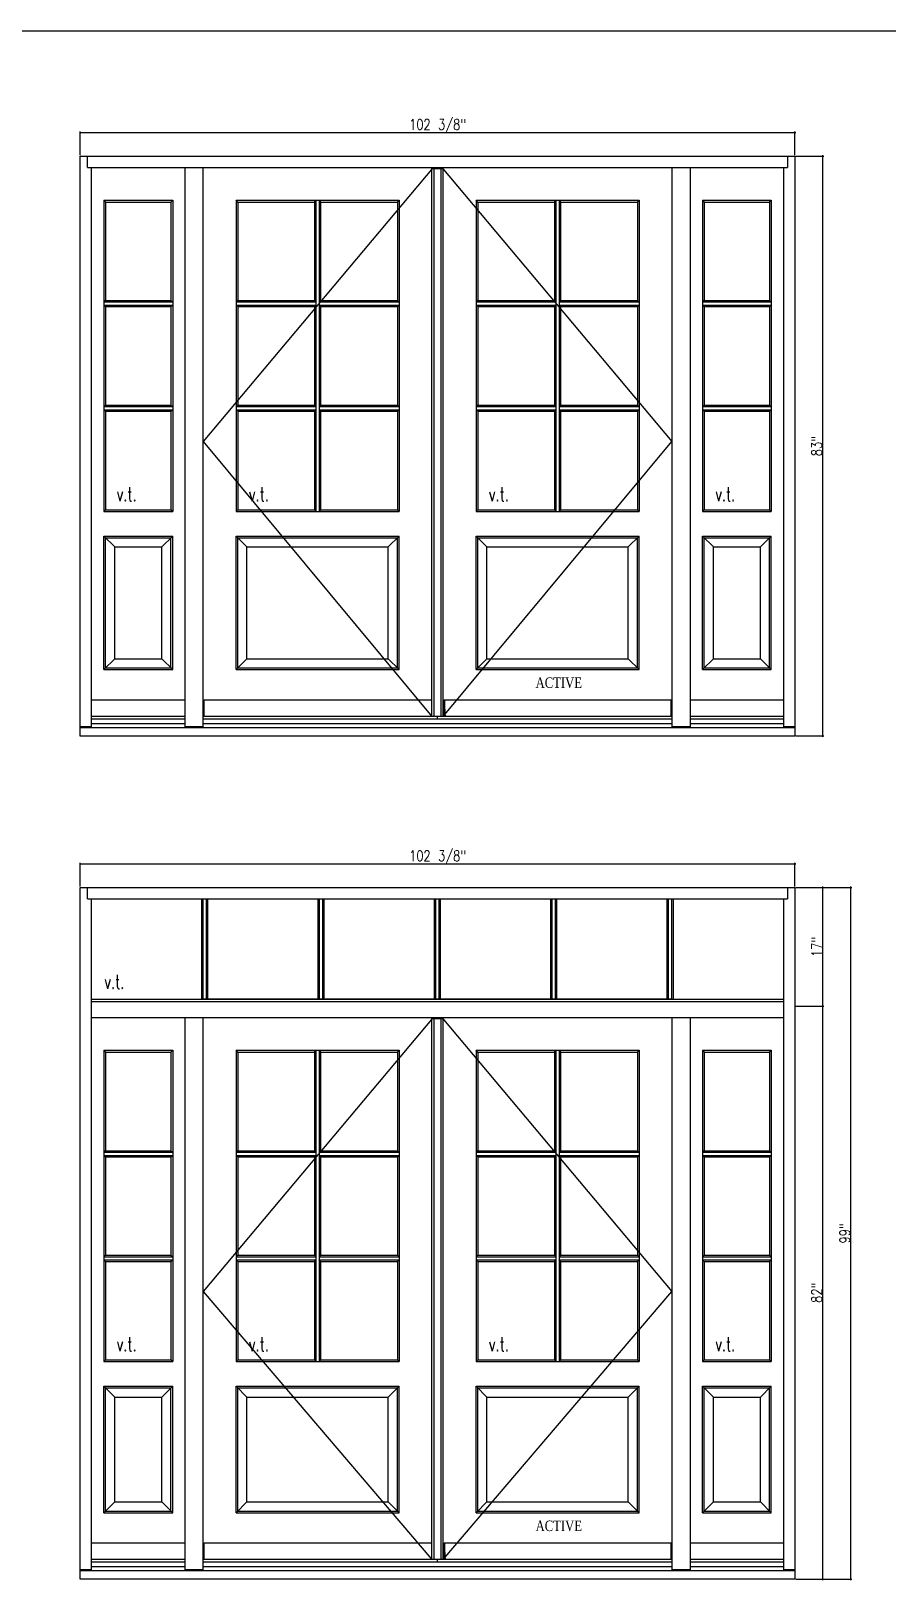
# Model space of a CAD drawing. Header units: inches. Extents: x 1985 to 11287, y 379 to 4336.
# Drawn here: x 8794.3 to 8916.9, y 3542.8 to 3764.6 of the extents above; entities that cross this region are included whole.
import ezdxf

# ---------------------------------------------------------------- set-up
doc = ezdxf.new("R2010")
doc.units = ezdxf.units.IN
doc.header["$MEASUREMENT"] = 0
doc.layers.get('0').update_dxf_attribs({"linetype": 'CONTINUOUS'})
doc.layers.get('Defpoints').update_dxf_attribs({"linetype": 'CONTINUOUS'})
for name, color, linetype in [('COTE1-1 99', 7, 'CONTINUOUS'), ('elevation 99', 7, 'CONTINUOUS'), ('opening side 99', 1, 'CONTINUOUS'), ('separation 99', 3, 'CONTINUOUS')]:
    doc.layers.add(name, color=color, linetype=linetype)
doc.styles.get("Standard").update_dxf_attribs({"font": 'txt.shx', "width": 0.8})
doc.styles.add('Times', font='times.ttf', dxfattribs={"width": 0.8})
doc.dimstyles.new('Elevation', dxfattribs={"dimscale": 2, "dimtxt": 0.75, "dimasz": 0.0625, "dimexe": 0.0625, "dimexo": 0.0625, "dimgap": 0.0625, "dimtad": 1, "dimdec": 5, "dimzin": 0, "dimdsep": 46, "dimlunit": 5, "dimtxsty": 'Standard', "dimblk1": 'OBLIQUE', "dimblk2": 'OBLIQUE', "dimsah": 1, "dimcen": 2, "dimdle": 0.0625, "dimclrd": 1, "dimclre": 1, "dimadec": 1, "dimazin": 0, "dimtfac": 0.375, "dimtdec": 5, "dimtmove": 0, "dimatfit": 3, "dimldrblk": 'OBLIQUE', "dimfxl": 1, "dimfrac": 2, "dimtolj": 1, "dimtzin": 0, "dimarcsym": 0})

# ---------------------------------------------------------------- blocks, each defined once
blk = doc.blocks.new('_OBLIQUE')
at = {"color": 0, "linetype": 'ByBlock'}
blk.add_line((-0.5, -0.5), (0.5, 0.5), dxfattribs=at)
blk = doc.blocks.new('*D31')
at = {"layer": 'COTE1-1 99', "color": 1, "lineweight": -2, "transparency": 16777216}
for p, q in [((8801.2, 3750.06), (8903.82, 3750.06)), ((8801.32, 3746.78), (8801.32, 3750.19)), ((8903.7, 3746.78), (8903.7, 3750.19))]:
    blk.add_line(p, q, dxfattribs=at)
at = {"layer": 'Defpoints', "color": 0, "transparency": 16777216}
for p in [(8903.7, 3750.06), (8801.32, 3746.66), (8903.7, 3746.66)]:
    blk.add_point(p, dxfattribs=at)
at = {"layer": 'COTE1-1 99', "color": 1, "lineweight": -2, "transparency": 16777216, "xscale": 0.125, "yscale": 0.125, "zscale": 0.125, "rotation": 180}
blk.add_blockref('_OBLIQUE', (8801.32, 3750.06), dxfattribs=at)
at = {"layer": 'COTE1-1 99', "color": 1, "lineweight": -2, "transparency": 16777216, "xscale": 0.125, "yscale": 0.125, "zscale": 0.125}
blk.add_blockref('_OBLIQUE', (8903.7, 3750.06), dxfattribs=at)
at = {"layer": 'COTE1-1 99', "color": 0, "transparency": 16777216, "insert": (8852.51, 3750.94), "char_height": 1.5, "attachment_point": 5}
blk.add_mtext('\\A1;102 3/8"', dxfattribs=at)
blk = doc.blocks.new('*D32')
at = {"layer": 'COTE1-1 99', "color": 1, "lineweight": -2, "transparency": 16777216}
for p, q in [((8903.82, 3746.66), (8907.82, 3746.66)), ((8907.7, 3663.53), (8907.7, 3746.78)), ((8903.82, 3663.66), (8907.82, 3663.66))]:
    blk.add_line(p, q, dxfattribs=at)
at = {"layer": 'Defpoints', "color": 0, "transparency": 16777216}
for p in [(8903.7, 3746.66), (8907.7, 3746.66), (8903.7, 3663.66)]:
    blk.add_point(p, dxfattribs=at)
at = {"layer": 'COTE1-1 99', "color": 1, "lineweight": -2, "transparency": 16777216, "xscale": 0.125, "yscale": 0.125, "zscale": 0.125}
for p, rotation in [((8907.7, 3746.66), 90), ((8907.7, 3663.66), 270)]:
    blk.add_blockref('_OBLIQUE', p, dxfattribs=dict(at, rotation=rotation))
at = {"layer": 'COTE1-1 99', "color": 0, "transparency": 16777216, "insert": (8906.82, 3705.16), "char_height": 1.5, "attachment_point": 5, "rotation": 90}
blk.add_mtext('\\A1;83"', dxfattribs=at)
blk = doc.blocks.new('*D92')
at = {"layer": 'COTE1-1 99', "color": 1, "lineweight": -2, "transparency": 16777216}
for p, q in [((8801.2, 3645.37), (8903.82, 3645.37)), ((8801.32, 3642.09), (8801.32, 3645.5)), ((8903.7, 3642.09), (8903.7, 3645.5))]:
    blk.add_line(p, q, dxfattribs=at)
at = {"layer": 'Defpoints', "color": 0, "transparency": 16777216}
for p in [(8903.7, 3645.37), (8801.32, 3641.96), (8903.7, 3641.96)]:
    blk.add_point(p, dxfattribs=at)
at = {"layer": 'COTE1-1 99', "color": 1, "lineweight": -2, "transparency": 16777216, "xscale": 0.125, "yscale": 0.125, "zscale": 0.125, "rotation": 180}
blk.add_blockref('_OBLIQUE', (8801.32, 3645.37), dxfattribs=at)
at = {"layer": 'COTE1-1 99', "color": 1, "lineweight": -2, "transparency": 16777216, "xscale": 0.125, "yscale": 0.125, "zscale": 0.125}
blk.add_blockref('_OBLIQUE', (8903.7, 3645.37), dxfattribs=at)
at = {"layer": 'COTE1-1 99', "color": 0, "transparency": 16777216, "insert": (8852.51, 3646.25), "char_height": 1.5, "attachment_point": 5}
blk.add_mtext('\\A1;102 3/8"', dxfattribs=at)
blk = doc.blocks.new('*D93')
at = {"layer": 'COTE1-1 99', "color": 1, "lineweight": -2, "transparency": 16777216}
for p, q in [((8903.82, 3641.96), (8907.82, 3641.96)), ((8907.7, 3624.84), (8907.7, 3642.09)), ((8903.82, 3624.96), (8907.82, 3624.96))]:
    blk.add_line(p, q, dxfattribs=at)
at = {"layer": 'Defpoints', "color": 0, "transparency": 16777216}
for p in [(8903.7, 3641.96), (8907.7, 3641.96), (8903.7, 3624.96)]:
    blk.add_point(p, dxfattribs=at)
at = {"layer": 'COTE1-1 99', "color": 1, "lineweight": -2, "transparency": 16777216, "xscale": 0.125, "yscale": 0.125, "zscale": 0.125}
for p, rotation in [((8907.7, 3641.96), 90), ((8907.7, 3624.96), 270)]:
    blk.add_blockref('_OBLIQUE', p, dxfattribs=dict(at, rotation=rotation))
at = {"layer": 'COTE1-1 99', "color": 0, "transparency": 16777216, "insert": (8906.82, 3633.46), "char_height": 1.5, "attachment_point": 5, "rotation": 90}
blk.add_mtext('\\A1;17"', dxfattribs=at)
blk = doc.blocks.new('*D94')
at = {"layer": 'COTE1-1 99', "color": 1, "lineweight": -2, "transparency": 16777216}
for p, q in [((8903.82, 3624.96), (8907.82, 3624.96)), ((8907.7, 3542.84), (8907.7, 3625.09)), ((8903.82, 3542.96), (8907.82, 3542.96))]:
    blk.add_line(p, q, dxfattribs=at)
at = {"layer": 'Defpoints', "color": 0, "transparency": 16777216}
for p in [(8903.7, 3624.96), (8907.7, 3624.96), (8903.7, 3542.96)]:
    blk.add_point(p, dxfattribs=at)
at = {"layer": 'COTE1-1 99', "color": 1, "lineweight": -2, "transparency": 16777216, "xscale": 0.125, "yscale": 0.125, "zscale": 0.125}
for p, rotation in [((8907.7, 3624.96), 90), ((8907.7, 3542.96), 270)]:
    blk.add_blockref('_OBLIQUE', p, dxfattribs=dict(at, rotation=rotation))
at = {"layer": 'COTE1-1 99', "color": 0, "transparency": 16777216, "insert": (8906.82, 3583.96), "char_height": 1.5, "attachment_point": 5, "rotation": 90}
blk.add_mtext('\\A1;82"', dxfattribs=at)
blk = doc.blocks.new('*D91')
at = {"layer": 'COTE1-1 99', "color": 1, "lineweight": -2, "transparency": 16777216}
for p, q in [((8903.82, 3641.96), (8911.85, 3641.96)), ((8911.72, 3542.84), (8911.72, 3642.09)), ((8903.82, 3542.96), (8911.85, 3542.96))]:
    blk.add_line(p, q, dxfattribs=at)
at = {"layer": 'Defpoints', "color": 0, "transparency": 16777216}
for p in [(8903.7, 3641.96), (8911.72, 3641.96), (8903.7, 3542.96)]:
    blk.add_point(p, dxfattribs=at)
at = {"layer": 'COTE1-1 99', "color": 1, "lineweight": -2, "transparency": 16777216, "xscale": 0.125, "yscale": 0.125, "zscale": 0.125}
for p, rotation in [((8911.72, 3641.96), 90), ((8911.72, 3542.96), 270)]:
    blk.add_blockref('_OBLIQUE', p, dxfattribs=dict(at, rotation=rotation))
at = {"layer": 'COTE1-1 99', "color": 0, "transparency": 16777216, "insert": (8910.85, 3592.46), "char_height": 1.5, "attachment_point": 5, "rotation": 90}
blk.add_mtext('\\A1;99"', dxfattribs=at)

msp = doc.modelspace()

# ---------------------------------------------------------------- linework, layer by layer
at = {"layer": 'elevation 99'}
for p, q in [((8801.320907, 3663.65541), (8801.320907, 3746.65541)), ((8801.320907, 3746.65541), (8903.695907, 3746.65541)), ((8802.383407, 3745.03041), (8802.383407, 3746.65541)), ((8902.633407, 3746.65541), (8902.633407, 3745.03041)), ((8903.695907, 3746.65541), (8903.695907, 3663.65541)), ((8802.383407, 3745.03041), (8816.320907, 3745.03041)), ((8802.945907, 3664.983536), (8802.945907, 3745.03041)), ((8816.320907, 3745.03041), (8816.320907, 3664.983536)), ((8816.320907, 3745.03041), (8818.945907, 3745.03041)), ((8818.945907, 3664.983536), (8818.945907, 3745.03041)), ((8818.945907, 3745.03041), (8854.008407, 3745.03041)), ((8851.008407, 3745.03041), (8886.070907, 3745.03041)), ((8851.695908, 3666.467905), (8851.695908, 3744.90541)), ((8851.695908, 3744.90541), (8853.320907, 3744.90541)), ((8852.008408, 3666.467905), (8852.008408, 3744.90541)), ((8852.258407, 3744.90541), (8852.258407, 3745.03041)), ((8852.758407, 3744.90541), (8852.758407, 3745.03041)), ((8852.852107, 3744.90541), (8852.852107, 3745.03041)), ((8852.968268, 3744.90541), (8852.968268, 3745.03041)), ((8853.008407, 3666.467905), (8853.008407, 3744.90541)), ((8853.320907, 3666.467905), (8853.320907, 3744.90541)), ((8886.070907, 3745.03041), (8886.070907, 3664.983536)), ((8886.070907, 3745.03041), (8888.695907, 3745.03041)), ((8888.695907, 3745.03041), (8888.695907, 3664.983536)), ((8888.695907, 3745.03041), (8902.633407, 3745.03041)), ((8902.070907, 3745.03041), (8902.070907, 3664.983536)), ((8804.704794, 3740.360733), (8804.704794, 3695.793739)), ((8804.704794, 3740.360733), (8814.56202, 3740.360733)), ((8804.704794, 3740.360733), (8804.945866, 3740.092862)), ((8804.945866, 3740.092862), (8804.945866, 3725.989362)), ((8804.945866, 3740.092862), (8814.320949, 3740.092862)), ((8814.320949, 3740.092862), (8814.56202, 3740.360733)), ((8814.320949, 3740.092862), (8814.320949, 3725.989362)), ((8814.56202, 3740.360733), (8814.56202, 3695.793739)), ((8823.883392, 3740.092862), (8823.642321, 3740.360733)), ((8823.642321, 3740.360733), (8846.999494, 3740.360733)), ((8823.642321, 3740.360733), (8823.642321, 3695.793739)), ((8823.883392, 3740.092862), (8834.883407, 3740.092862)), ((8823.883392, 3740.092862), (8823.883392, 3725.989362)), ((8834.883407, 3740.092862), (8835.087607, 3740.360733)), ((8834.883407, 3740.092862), (8834.883407, 3725.989362)), ((8835.087607, 3740.360733), (8835.087607, 3695.793739)), ((8835.554207, 3740.360733), (8835.758407, 3740.092862)), ((8835.554207, 3740.360733), (8835.554207, 3695.793739)), ((8835.758407, 3740.092862), (8846.758422, 3740.092862)), ((8835.758407, 3740.092862), (8835.758407, 3725.989362)), ((8846.758422, 3740.092862), (8846.999494, 3740.360733)), ((8846.758422, 3740.092862), (8846.758422, 3725.989362)), ((8846.999494, 3740.360733), (8846.999494, 3695.793739)), ((8858.017321, 3740.360733), (8858.017321, 3695.793739)), ((8858.017321, 3740.360733), (8881.374494, 3740.360733)), ((8858.258392, 3740.092862), (8858.017321, 3740.360733)), ((8858.258392, 3740.092862), (8858.258392, 3725.989362)), ((8858.258392, 3740.092862), (8869.258407, 3740.092862)), ((8869.258407, 3740.092862), (8869.462607, 3740.360733)), ((8869.258407, 3740.092862), (8869.258407, 3725.989362)), ((8869.462607, 3740.360733), (8869.462607, 3695.793739)), ((8869.929207, 3740.360733), (8869.929207, 3695.793739)), ((8869.929207, 3740.360733), (8870.133407, 3740.092862)), ((8870.133407, 3740.092862), (8870.133407, 3725.989362)), ((8870.133407, 3740.092862), (8881.133422, 3740.092862)), ((8881.133422, 3740.092862), (8881.374494, 3740.360733)), ((8881.133422, 3740.092862), (8881.133422, 3725.989362)), ((8881.374494, 3740.360733), (8881.374494, 3695.793739)), ((8890.454794, 3740.360733), (8890.454794, 3695.793739)), ((8890.454794, 3740.360733), (8900.31202, 3740.360733)), ((8890.454794, 3740.360733), (8890.695866, 3740.092862)), ((8890.695866, 3740.092862), (8890.695866, 3725.989362)), ((8890.695866, 3740.092862), (8900.070949, 3740.092862)), ((8900.070949, 3740.092862), (8900.31202, 3740.360733)), ((8900.070949, 3740.092862), (8900.070949, 3725.989362)), ((8900.31202, 3740.360733), (8900.31202, 3695.793739)), ((8804.945866, 3725.989362), (8804.704794, 3725.785162)), ((8804.704794, 3725.785162), (8814.56202, 3725.785162)), ((8804.704794, 3725.318562), (8814.56202, 3725.318562)), ((8804.704794, 3725.318562), (8804.945866, 3725.114362)), ((8804.945866, 3725.989362), (8814.320949, 3725.989362)), ((8814.320949, 3725.989362), (8814.56202, 3725.785162)), ((8814.320949, 3725.114362), (8814.56202, 3725.318562)), ((8823.883392, 3725.989362), (8823.642321, 3725.785162)), ((8823.642321, 3725.785162), (8835.087607, 3725.785162)), ((8823.883392, 3725.114362), (8823.642321, 3725.318562)), ((8823.642321, 3725.318562), (8835.087607, 3725.318562)), ((8823.883392, 3725.989362), (8834.883407, 3725.989362)), ((8834.883407, 3725.989362), (8835.087607, 3725.785162)), ((8834.883407, 3725.114362), (8835.087607, 3725.318562)), ((8835.758407, 3725.989362), (8835.554207, 3725.785162)), ((8835.554207, 3725.785162), (8846.999494, 3725.785162)), ((8835.554207, 3725.318562), (8846.999494, 3725.318562)), ((8835.758407, 3725.114362), (8835.554207, 3725.318562)), ((8835.758407, 3725.989362), (8846.758422, 3725.989362)), ((8846.758422, 3725.989362), (8846.999494, 3725.785162)), ((8846.758422, 3725.114362), (8846.999494, 3725.318562)), ((8858.258392, 3725.989362), (8858.017321, 3725.785162)), ((8858.017321, 3725.785162), (8869.462607, 3725.785162)), ((8858.017321, 3725.318562), (8869.462607, 3725.318562)), ((8858.258392, 3725.114362), (8858.017321, 3725.318562)), ((8858.258392, 3725.989362), (8869.258407, 3725.989362)), ((8869.258407, 3725.989362), (8869.462607, 3725.785162)), ((8869.258407, 3725.114362), (8869.462607, 3725.318562)), ((8870.133407, 3725.989362), (8869.929207, 3725.785162)), ((8869.929207, 3725.785162), (8881.374494, 3725.785162)), ((8870.133407, 3725.114362), (8869.929207, 3725.318562)), ((8869.929207, 3725.318562), (8881.374494, 3725.318562)), ((8870.133407, 3725.989362), (8881.133422, 3725.989362)), ((8881.133422, 3725.989362), (8881.374494, 3725.785162)), ((8881.133422, 3725.114362), (8881.374494, 3725.318562)), ((8890.695866, 3725.989362), (8890.454794, 3725.785162)), ((8890.454794, 3725.785162), (8900.31202, 3725.785162)), ((8890.454794, 3725.318562), (8900.31202, 3725.318562)), ((8890.454794, 3725.318562), (8890.695866, 3725.114362)), ((8890.695866, 3725.989362), (8900.070949, 3725.989362)), ((8900.070949, 3725.989362), (8900.31202, 3725.785162)), ((8900.070949, 3725.114362), (8900.31202, 3725.318562)), ((8804.945866, 3725.114362), (8814.320949, 3725.114362)), ((8804.945866, 3725.114362), (8804.945866, 3711.010862)), ((8814.320949, 3725.114362), (8814.320949, 3711.010862)), ((8823.883392, 3725.114362), (8823.883392, 3711.010862)), ((8823.883392, 3725.114362), (8834.883407, 3725.114362)), ((8834.883407, 3725.114362), (8834.883407, 3711.010862)), ((8835.758407, 3725.114362), (8835.758407, 3711.010862)), ((8835.758407, 3725.114362), (8846.758422, 3725.114362)), ((8846.758422, 3725.114362), (8846.758422, 3711.010862)), ((8858.258392, 3725.114362), (8869.258407, 3725.114362)), ((8858.258392, 3725.114362), (8858.258392, 3711.010862)), ((8869.258407, 3725.114362), (8869.258407, 3711.010862)), ((8870.133407, 3725.114362), (8881.133422, 3725.114362)), ((8870.133407, 3725.114362), (8870.133407, 3711.010862)), ((8881.133422, 3725.114362), (8881.133422, 3711.010862)), ((8890.695866, 3725.114362), (8900.070949, 3725.114362)), ((8890.695866, 3725.114362), (8890.695866, 3711.010862)), ((8900.070949, 3725.114362), (8900.070949, 3711.010862)), ((8804.704794, 3710.806662), (8804.945866, 3711.010862)), ((8804.704794, 3710.806662), (8814.56202, 3710.806662)), ((8804.704794, 3710.34451), (8814.56202, 3710.34451)), ((8804.945866, 3710.14031), (8804.704794, 3710.34451)), ((8804.945866, 3711.010862), (8814.320949, 3711.010862)), ((8804.945866, 3710.14031), (8814.320949, 3710.14031)), ((8804.945866, 3710.14031), (8804.945866, 3696.03481)), ((8814.320949, 3711.010862), (8814.56202, 3710.806662)), ((8814.320949, 3710.14031), (8814.56202, 3710.34451)), ((8814.320949, 3710.14031), (8814.320949, 3696.03481)), ((8823.883392, 3711.010862), (8823.642321, 3710.806662)), ((8823.642321, 3710.806662), (8835.087607, 3710.806662)), ((8823.642321, 3710.34451), (8835.087607, 3710.34451)), ((8823.883392, 3711.010862), (8834.883407, 3711.010862)), ((8823.883392, 3710.14031), (8823.883392, 3696.03481)), ((8823.883392, 3710.14031), (8834.883407, 3710.14031)), ((8834.883407, 3710.14031), (8834.883407, 3696.03481)), ((8835.554207, 3710.806662), (8846.999494, 3710.806662)), ((8835.554207, 3710.34451), (8846.999494, 3710.34451)), ((8835.758407, 3711.010862), (8846.758422, 3711.010862)), ((8835.758407, 3710.14031), (8846.758422, 3710.14031)), ((8835.758407, 3710.14031), (8835.758407, 3696.03481)), ((8846.758422, 3711.010862), (8846.999494, 3710.806662)), ((8846.758422, 3710.14031), (8846.999494, 3710.34451)), ((8846.758422, 3710.14031), (8846.758422, 3696.03481)), ((8858.258392, 3711.010862), (8858.017321, 3710.806662)), ((8858.017321, 3710.806662), (8869.462607, 3710.806662)), ((8858.017321, 3710.34451), (8869.462607, 3710.34451)), ((8858.258392, 3711.010862), (8869.258407, 3711.010862)), ((8858.258392, 3710.14031), (8869.258407, 3710.14031)), ((8858.258392, 3710.14031), (8858.258392, 3696.03481)), ((8869.258407, 3710.14031), (8869.258407, 3696.03481)), ((8869.929207, 3710.806662), (8881.374494, 3710.806662)), ((8869.929207, 3710.34451), (8881.374494, 3710.34451)), ((8870.133407, 3711.010862), (8881.133422, 3711.010862)), ((8870.133407, 3710.14031), (8870.133407, 3696.03481)), ((8870.133407, 3710.14031), (8881.133422, 3710.14031)), ((8881.133422, 3711.010862), (8881.374494, 3710.806662)), ((8881.133422, 3710.14031), (8881.374494, 3710.34451)), ((8881.133422, 3710.14031), (8881.133422, 3696.03481)), ((8890.454794, 3710.806662), (8890.695866, 3711.010862)), ((8890.454794, 3710.806662), (8900.31202, 3710.806662)), ((8890.454794, 3710.34451), (8900.31202, 3710.34451)), ((8890.695866, 3710.14031), (8890.454794, 3710.34451)), ((8890.695866, 3711.010862), (8900.070949, 3711.010862)), ((8890.695866, 3710.14031), (8900.070949, 3710.14031)), ((8890.695866, 3710.14031), (8890.695866, 3696.03481)), ((8900.070949, 3711.010862), (8900.31202, 3710.806662)), ((8900.070949, 3710.14031), (8900.31202, 3710.34451)), ((8900.070949, 3710.14031), (8900.070949, 3696.03481)), ((8804.704794, 3695.793739), (8804.945866, 3696.03481)), ((8804.704794, 3695.793739), (8814.56202, 3695.793739)), ((8804.945866, 3696.03481), (8814.320949, 3696.03481)), ((8814.56202, 3695.793739), (8814.320949, 3696.03481)), ((8823.642321, 3695.793739), (8823.883392, 3696.03481)), ((8823.642321, 3695.793739), (8846.999494, 3695.793739)), ((8823.883392, 3696.03481), (8834.883407, 3696.03481)), ((8834.883407, 3696.03481), (8835.087607, 3695.793739)), ((8835.758407, 3696.03481), (8835.554207, 3695.793739)), ((8835.758407, 3696.03481), (8846.758422, 3696.03481)), ((8846.999494, 3695.793739), (8846.758422, 3696.03481)), ((8858.017321, 3695.793739), (8858.258392, 3696.03481)), ((8858.017321, 3695.793739), (8881.374494, 3695.793739)), ((8858.258392, 3696.03481), (8869.258407, 3696.03481)), ((8869.258407, 3696.03481), (8869.462607, 3695.793739)), ((8870.133407, 3696.03481), (8869.929207, 3695.793739)), ((8870.133407, 3696.03481), (8881.133422, 3696.03481)), ((8881.374494, 3695.793739), (8881.133422, 3696.03481)), ((8890.454794, 3695.793739), (8890.695866, 3696.03481)), ((8890.454794, 3695.793739), (8900.31202, 3695.793739)), ((8890.695866, 3696.03481), (8900.070949, 3696.03481)), ((8900.31202, 3695.793739), (8900.070949, 3696.03481)), ((8804.704794, 3673.1643), (8804.704794, 3692.275882)), ((8806.258366, 3690.72226), (8804.704794, 3692.275882)), ((8804.704794, 3692.275882), (8814.56202, 3692.275882)), ((8804.945866, 3673.405371), (8804.945866, 3692.03476)), ((8804.945866, 3692.03476), (8814.320949, 3692.03476)), ((8813.008449, 3690.72226), (8814.56202, 3692.275882)), ((8814.320949, 3673.405371), (8814.320949, 3692.03476)), ((8814.56202, 3673.1643), (8814.56202, 3692.275882)), ((8825.195833, 3690.72226), (8823.642262, 3692.275882)), ((8823.642262, 3673.1643), (8823.642262, 3692.275882)), ((8823.642262, 3692.275882), (8846.999538, 3692.275882)), ((8823.883333, 3673.405371), (8823.883333, 3692.03476)), ((8823.883333, 3692.03476), (8846.758466, 3692.03476)), ((8846.999538, 3692.275882), (8845.445966, 3690.72226)), ((8846.758466, 3673.405371), (8846.758466, 3692.03476)), ((8846.999538, 3673.1643), (8846.999538, 3692.275882)), ((8858.017262, 3692.275882), (8881.374538, 3692.275882)), ((8858.017262, 3673.1643), (8858.017262, 3692.275882)), ((8859.570833, 3690.72226), (8858.017262, 3692.275882)), ((8858.258333, 3692.03476), (8881.133466, 3692.03476)), ((8858.258333, 3673.405371), (8858.258333, 3692.03476)), ((8881.374538, 3692.275882), (8879.820966, 3690.72226)), ((8881.133466, 3673.405371), (8881.133466, 3692.03476)), ((8881.374538, 3673.1643), (8881.374538, 3692.275882)), ((8890.454794, 3673.1643), (8890.454794, 3692.275882)), ((8892.008366, 3690.72226), (8890.454794, 3692.275882)), ((8890.454794, 3692.275882), (8900.31202, 3692.275882)), ((8890.695866, 3673.405371), (8890.695866, 3692.03476)), ((8890.695866, 3692.03476), (8900.070949, 3692.03476)), ((8898.758449, 3690.72226), (8900.31202, 3692.275882)), ((8900.070949, 3673.405371), (8900.070949, 3692.03476)), ((8900.31202, 3673.1643), (8900.31202, 3692.275882)), ((8806.258366, 3674.717871), (8806.258366, 3690.72226)), ((8806.258366, 3690.72226), (8813.008449, 3690.72226)), ((8813.008449, 3674.717871), (8813.008449, 3690.72226)), ((8825.195833, 3674.717871), (8825.195833, 3690.72226)), ((8825.195833, 3690.72226), (8845.445966, 3690.72226)), ((8845.445966, 3674.717871), (8845.445966, 3690.72226)), ((8859.570833, 3690.72226), (8879.820966, 3690.72226)), ((8859.570833, 3674.717871), (8859.570833, 3690.72226)), ((8879.820966, 3674.717871), (8879.820966, 3690.72226)), ((8892.008366, 3674.717871), (8892.008366, 3690.72226)), ((8892.008366, 3690.72226), (8898.758449, 3690.72226)), ((8898.758449, 3674.717871), (8898.758449, 3690.72226)), ((8804.704794, 3673.1643), (8806.258366, 3674.717871)), ((8806.258366, 3674.717871), (8813.008449, 3674.717871)), ((8813.008449, 3674.717871), (8814.56202, 3673.1643)), ((8823.642262, 3673.1643), (8825.195833, 3674.717871)), ((8825.195833, 3674.717871), (8845.445966, 3674.717871)), ((8846.999538, 3673.1643), (8845.445966, 3674.717871)), ((8858.017262, 3673.1643), (8859.570833, 3674.717871)), ((8859.570833, 3674.717871), (8879.820966, 3674.717871)), ((8881.374538, 3673.1643), (8879.820966, 3674.717871)), ((8890.454794, 3673.1643), (8892.008366, 3674.717871)), ((8892.008366, 3674.717871), (8898.758449, 3674.717871)), ((8898.758449, 3674.717871), (8900.31202, 3673.1643)), ((8804.704794, 3673.1643), (8814.56202, 3673.1643)), ((8804.945866, 3673.405371), (8814.320949, 3673.405371)), ((8823.642262, 3673.1643), (8846.999538, 3673.1643)), ((8823.883333, 3673.405371), (8846.758466, 3673.405371)), ((8858.017262, 3673.1643), (8881.374538, 3673.1643)), ((8858.258333, 3673.405371), (8881.133466, 3673.405371)), ((8890.454794, 3673.1643), (8900.31202, 3673.1643)), ((8890.695866, 3673.405371), (8900.070949, 3673.405371)), ((8802.945907, 3668.842905), (8816.320907, 3668.842905)), ((8802.945907, 3668.842905), (8816.320907, 3668.842905)), ((8819.070907, 3668.842905), (8851.695908, 3668.842905)), ((8819.070907, 3666.467905), (8819.070907, 3668.842905)), ((8819.070907, 3668.842905), (8851.695908, 3668.842905)), ((8819.070907, 3666.467905), (8819.070907, 3668.842905)), ((8853.468268, 3666.467905), (8853.468268, 3668.842905)), ((8853.468268, 3668.842905), (8885.945907, 3668.842905)), ((8853.468268, 3666.467905), (8853.468268, 3668.842905)), ((8853.468268, 3668.842905), (8885.945907, 3668.842905)), ((8885.945907, 3666.467905), (8885.945907, 3668.842905)), ((8885.945907, 3666.467905), (8885.945907, 3668.842905)), ((8888.695907, 3668.842905), (8902.070907, 3668.842905)), ((8888.695907, 3668.842905), (8902.070907, 3668.842905)), ((8816.320907, 3666.467905), (8802.945907, 3666.467905)), ((8816.320907, 3666.467905), (8802.945907, 3666.467905)), ((8816.320907, 3666.076286), (8802.945907, 3666.076286)), ((8816.320907, 3666.076286), (8802.945907, 3666.076286)), ((8816.320907, 3665.405405), (8802.945907, 3665.405405)), ((8886.070907, 3666.467905), (8818.945907, 3666.467905)), ((8886.070907, 3666.467905), (8818.945907, 3666.467905)), ((8886.070907, 3666.076286), (8818.945907, 3666.076286)), ((8886.070907, 3666.076286), (8818.945907, 3666.076286)), ((8886.070907, 3665.405405), (8818.945907, 3665.405405)), ((8852.508407, 3666.076286), (8852.508407, 3666.467905)), ((8852.508407, 3666.076286), (8852.508407, 3666.467905)), ((8853.5456, 3666.592905), (8853.534972, 3666.467905)), ((8853.5456, 3666.592905), (8853.534972, 3666.467905)), ((8853.555025, 3666.467905), (8853.5456, 3666.592905)), ((8853.555025, 3666.467905), (8853.5456, 3666.592905)), ((8853.593268, 3666.655405), (8853.593268, 3666.467905)), ((8853.593268, 3666.655405), (8853.593268, 3666.467905)), ((8902.070907, 3666.467905), (8888.695907, 3666.467905)), ((8902.070907, 3666.467905), (8888.695907, 3666.467905)), ((8902.070907, 3666.076286), (8888.695907, 3666.076286)), ((8902.070907, 3666.076286), (8888.695907, 3666.076286)), ((8902.070907, 3665.405405), (8888.695907, 3665.405405)), ((8802.945907, 3664.983536), (8801.320907, 3664.983536)), ((8802.945907, 3664.983536), (8801.320907, 3664.983536)), ((8903.695907, 3664.84291), (8801.320907, 3664.84291)), ((8903.695907, 3664.84291), (8801.320907, 3664.84291)), ((8903.695907, 3663.65541), (8801.320907, 3663.65541)), ((8903.695907, 3663.65541), (8801.320907, 3663.65541)), ((8818.945907, 3664.983536), (8816.320907, 3664.983536)), ((8818.945907, 3664.983536), (8816.320907, 3664.983536)), ((8888.695907, 3664.983536), (8886.070907, 3664.983536)), ((8888.695907, 3664.983536), (8886.070907, 3664.983536)), ((8903.695907, 3664.983536), (8902.070907, 3664.983536)), ((8903.695907, 3664.983536), (8902.070907, 3664.983536)), ((8801.320907, 3641.963374), (8903.695907, 3641.963374)), ((8801.320907, 3542.963374), (8801.320907, 3641.963374)), ((8802.383407, 3640.338374), (8802.383407, 3641.963374)), ((8902.633407, 3641.963374), (8902.633407, 3640.338374)), ((8903.695907, 3641.963374), (8903.695907, 3542.963374)), ((8802.383407, 3640.338374), (8902.633407, 3640.338374)), ((8802.945907, 3625.588374), (8802.945907, 3640.338374)), ((8818.737607, 3625.963374), (8818.737607, 3640.338374)), ((8818.737607, 3640.338374), (8819.612607, 3640.338374)), ((8818.941807, 3625.963374), (8818.941807, 3640.338374)), ((8819.408407, 3625.963374), (8819.408407, 3640.338374)), ((8819.612607, 3625.963374), (8819.612607, 3640.338374)), ((8835.404207, 3625.963374), (8835.404207, 3640.338374)), ((8835.404207, 3640.338374), (8836.279207, 3640.338374)), ((8835.608407, 3625.963374), (8835.608407, 3640.338374)), ((8836.075007, 3625.963374), (8836.075007, 3640.338374)), ((8836.279207, 3625.963374), (8836.279207, 3640.338374)), ((8852.070907, 3625.963374), (8852.070907, 3640.338374)), ((8852.070907, 3640.338374), (8852.945907, 3640.338374)), ((8852.275107, 3625.963374), (8852.275107, 3640.338374)), ((8852.741707, 3625.963374), (8852.741707, 3640.338374)), ((8852.945907, 3625.963374), (8852.945907, 3640.338374)), ((8868.737607, 3625.963374), (8868.737607, 3640.338374)), ((8868.737607, 3640.338374), (8869.612607, 3640.338374)), ((8868.941807, 3625.963374), (8868.941807, 3640.338374)), ((8869.408407, 3625.963374), (8869.408407, 3640.338374)), ((8869.612607, 3625.963374), (8869.612607, 3640.338374)), ((8885.404207, 3625.963374), (8885.404207, 3640.338374)), ((8885.404207, 3640.338374), (8886.279207, 3640.338374)), ((8885.608407, 3625.963374), (8885.608407, 3640.338374)), ((8886.075007, 3625.963374), (8886.075007, 3640.338374)), ((8886.279207, 3625.963374), (8886.279207, 3640.338374)), ((8902.070907, 3640.338374), (8902.070907, 3625.588374)), ((8801.320907, 3542.963374), (8801.320907, 3625.963374)), ((8802.945907, 3625.963374), (8902.070907, 3625.963374)), ((8802.945907, 3625.588374), (8802.945907, 3625.963374)), ((8902.070907, 3625.588374), (8802.945907, 3625.588374)), ((8802.945907, 3623.338374), (8802.945907, 3625.588374)), ((8818.945907, 3625.963374), (8886.070907, 3625.963374)), ((8886.070907, 3625.963374), (8818.945907, 3625.963374)), ((8902.070907, 3625.963374), (8902.070907, 3625.588374)), ((8902.070907, 3625.588374), (8902.070907, 3623.338374)), ((8802.945907, 3544.2915), (8802.945907, 3623.338374)), ((8802.945907, 3623.338374), (8816.320907, 3623.338374)), ((8802.945907, 3544.2915), (8802.945907, 3623.338374)), ((8802.945907, 3623.338374), (8816.320907, 3623.338374)), ((8802.945907, 3623.338374), (8816.320907, 3623.338374)), ((8816.320907, 3623.338374), (8816.320907, 3544.2915)), ((8816.320907, 3623.338374), (8818.945907, 3623.338374)), ((8818.945907, 3623.338374), (8854.008407, 3623.338374)), ((8818.945907, 3623.338374), (8854.008407, 3623.338374)), ((8818.945907, 3544.2915), (8818.945907, 3623.338374)), ((8818.945907, 3623.338374), (8854.008407, 3623.338374)), ((8851.008407, 3623.338374), (8886.070907, 3623.338374)), ((8851.008407, 3623.338374), (8886.070907, 3623.338374)), ((8851.008407, 3623.338374), (8886.070907, 3623.338374)), ((8851.695908, 3623.213374), (8853.320907, 3623.213374)), ((8851.695908, 3623.213374), (8853.320907, 3623.213374)), ((8851.695908, 3545.775869), (8851.695908, 3623.213374)), ((8851.695908, 3623.213374), (8853.320907, 3623.213374)), ((8852.008408, 3545.775869), (8852.008408, 3623.213374)), ((8852.258407, 3623.213374), (8852.258407, 3623.338374)), ((8852.258407, 3623.213374), (8852.258407, 3623.338374)), ((8852.258407, 3623.213374), (8852.258407, 3623.338374)), ((8852.758407, 3623.213374), (8852.758407, 3623.338374)), ((8852.758407, 3623.213374), (8852.758407, 3623.338374)), ((8852.758407, 3623.213374), (8852.758407, 3623.338374)), ((8852.852107, 3623.213374), (8852.852107, 3623.338374)), ((8852.852107, 3623.213374), (8852.852107, 3623.338374)), ((8852.852107, 3623.213374), (8852.852107, 3623.338374)), ((8852.968268, 3623.213374), (8852.968268, 3623.338374)), ((8852.968268, 3623.213374), (8852.968268, 3623.338374)), ((8852.968268, 3623.213374), (8852.968268, 3623.338374)), ((8853.008407, 3545.775869), (8853.008407, 3623.213374)), ((8853.320907, 3545.775869), (8853.320907, 3623.213374)), ((8886.070907, 3623.338374), (8886.070907, 3544.2915)), ((8886.070907, 3623.338374), (8888.695907, 3623.338374)), ((8888.695907, 3623.338374), (8902.070907, 3623.338374)), ((8888.695907, 3623.338374), (8902.070907, 3623.338374)), ((8888.695907, 3623.338374), (8888.695907, 3544.2915)), ((8888.695907, 3623.338374), (8902.070907, 3623.338374)), ((8902.070907, 3623.338374), (8902.070907, 3544.2915)), ((8902.070907, 3623.338374), (8902.070907, 3544.2915)), ((8903.695907, 3624.963374), (8903.695907, 3542.963374)), ((8804.704794, 3618.668697), (8804.945866, 3618.400826)), ((8804.704794, 3618.668697), (8814.56202, 3618.668697)), ((8804.704794, 3618.668697), (8804.704794, 3574.101703)), ((8804.945866, 3618.400826), (8814.320949, 3618.400826)), ((8804.945866, 3618.400826), (8804.945866, 3604.297326)), ((8814.320949, 3618.400826), (8814.56202, 3618.668697)), ((8814.320949, 3618.400826), (8814.320949, 3604.297326)), ((8814.56202, 3618.668697), (8814.56202, 3574.101703)), ((8823.642321, 3618.668697), (8823.642321, 3574.101703)), ((8823.642321, 3618.668697), (8846.999494, 3618.668697)), ((8823.883392, 3618.400826), (8823.642321, 3618.668697)), ((8823.883392, 3618.400826), (8823.883392, 3604.297326)), ((8823.883392, 3618.400826), (8834.883407, 3618.400826)), ((8834.883407, 3618.400826), (8835.087607, 3618.668697)), ((8834.883407, 3618.400826), (8834.883407, 3604.297326)), ((8835.087607, 3618.668697), (8835.087607, 3574.101703)), ((8835.554207, 3618.668697), (8835.554207, 3574.101703)), ((8835.554207, 3618.668697), (8835.758407, 3618.400826)), ((8835.758407, 3618.400826), (8835.758407, 3604.297326)), ((8835.758407, 3618.400826), (8846.758422, 3618.400826)), ((8846.758422, 3618.400826), (8846.999494, 3618.668697)), ((8846.758422, 3618.400826), (8846.758422, 3604.297326)), ((8846.999494, 3618.668697), (8846.999494, 3574.101703)), ((8858.258392, 3618.400826), (8858.017321, 3618.668697)), ((8858.017321, 3618.668697), (8881.374494, 3618.668697)), ((8858.017321, 3618.668697), (8858.017321, 3574.101703)), ((8858.258392, 3618.400826), (8869.258407, 3618.400826)), ((8858.258392, 3618.400826), (8858.258392, 3604.297326)), ((8869.258407, 3618.400826), (8869.462607, 3618.668697)), ((8869.258407, 3618.400826), (8869.258407, 3604.297326)), ((8869.462607, 3618.668697), (8869.462607, 3574.101703)), ((8869.929207, 3618.668697), (8870.133407, 3618.400826)), ((8869.929207, 3618.668697), (8869.929207, 3574.101703)), ((8870.133407, 3618.400826), (8881.133422, 3618.400826)), ((8870.133407, 3618.400826), (8870.133407, 3604.297326)), ((8881.133422, 3618.400826), (8881.374494, 3618.668697)), ((8881.133422, 3618.400826), (8881.133422, 3604.297326)), ((8881.374494, 3618.668697), (8881.374494, 3574.101703)), ((8890.454794, 3618.668697), (8890.695866, 3618.400826)), ((8890.454794, 3618.668697), (8900.31202, 3618.668697)), ((8890.454794, 3618.668697), (8890.454794, 3574.101703)), ((8890.695866, 3618.400826), (8900.070949, 3618.400826)), ((8890.695866, 3618.400826), (8890.695866, 3604.297326)), ((8900.070949, 3618.400826), (8900.31202, 3618.668697)), ((8900.070949, 3618.400826), (8900.070949, 3604.297326)), ((8900.31202, 3618.668697), (8900.31202, 3574.101703)), ((8804.945866, 3604.297326), (8804.704794, 3604.093126)), ((8804.704794, 3604.093126), (8814.56202, 3604.093126)), ((8804.704794, 3603.626526), (8804.945866, 3603.422326)), ((8804.704794, 3603.626526), (8814.56202, 3603.626526)), ((8804.945866, 3604.297326), (8814.320949, 3604.297326)), ((8804.945866, 3603.422326), (8804.945866, 3589.318826)), ((8804.945866, 3603.422326), (8814.320949, 3603.422326)), ((8814.320949, 3604.297326), (8814.56202, 3604.093126)), ((8814.320949, 3603.422326), (8814.56202, 3603.626526)), ((8814.320949, 3603.422326), (8814.320949, 3589.318826)), ((8823.883392, 3604.297326), (8823.642321, 3604.093126)), ((8823.642321, 3604.093126), (8835.087607, 3604.093126)), ((8823.642321, 3603.626526), (8835.087607, 3603.626526)), ((8823.883392, 3603.422326), (8823.642321, 3603.626526)), ((8823.883392, 3604.297326), (8834.883407, 3604.297326)), ((8823.883392, 3603.422326), (8834.883407, 3603.422326)), ((8823.883392, 3603.422326), (8823.883392, 3589.318826)), ((8834.883407, 3604.297326), (8835.087607, 3604.093126)), ((8834.883407, 3603.422326), (8835.087607, 3603.626526)), ((8834.883407, 3603.422326), (8834.883407, 3589.318826)), ((8835.758407, 3604.297326), (8835.554207, 3604.093126)), ((8835.554207, 3604.093126), (8846.999494, 3604.093126)), ((8835.758407, 3603.422326), (8835.554207, 3603.626526)), ((8835.554207, 3603.626526), (8846.999494, 3603.626526)), ((8835.758407, 3604.297326), (8846.758422, 3604.297326)), ((8835.758407, 3603.422326), (8846.758422, 3603.422326)), ((8835.758407, 3603.422326), (8835.758407, 3589.318826)), ((8846.758422, 3604.297326), (8846.999494, 3604.093126)), ((8846.758422, 3603.422326), (8846.999494, 3603.626526)), ((8846.758422, 3603.422326), (8846.758422, 3589.318826)), ((8858.258392, 3604.297326), (8858.017321, 3604.093126)), ((8858.017321, 3604.093126), (8869.462607, 3604.093126)), ((8858.258392, 3603.422326), (8858.017321, 3603.626526)), ((8858.017321, 3603.626526), (8869.462607, 3603.626526)), ((8858.258392, 3604.297326), (8869.258407, 3604.297326)), ((8858.258392, 3603.422326), (8858.258392, 3589.318826)), ((8858.258392, 3603.422326), (8869.258407, 3603.422326)), ((8869.258407, 3604.297326), (8869.462607, 3604.093126)), ((8869.258407, 3603.422326), (8869.462607, 3603.626526)), ((8869.258407, 3603.422326), (8869.258407, 3589.318826)), ((8870.133407, 3604.297326), (8869.929207, 3604.093126)), ((8869.929207, 3604.093126), (8881.374494, 3604.093126)), ((8869.929207, 3603.626526), (8881.374494, 3603.626526)), ((8870.133407, 3603.422326), (8869.929207, 3603.626526)), ((8870.133407, 3604.297326), (8881.133422, 3604.297326)), ((8870.133407, 3603.422326), (8870.133407, 3589.318826)), ((8870.133407, 3603.422326), (8881.133422, 3603.422326)), ((8881.133422, 3604.297326), (8881.374494, 3604.093126)), ((8881.133422, 3603.422326), (8881.374494, 3603.626526)), ((8881.133422, 3603.422326), (8881.133422, 3589.318826)), ((8890.695866, 3604.297326), (8890.454794, 3604.093126)), ((8890.454794, 3604.093126), (8900.31202, 3604.093126)), ((8890.454794, 3603.626526), (8890.695866, 3603.422326)), ((8890.454794, 3603.626526), (8900.31202, 3603.626526)), ((8890.695866, 3604.297326), (8900.070949, 3604.297326)), ((8890.695866, 3603.422326), (8890.695866, 3589.318826)), ((8890.695866, 3603.422326), (8900.070949, 3603.422326)), ((8900.070949, 3604.297326), (8900.31202, 3604.093126)), ((8900.070949, 3603.422326), (8900.31202, 3603.626526)), ((8900.070949, 3603.422326), (8900.070949, 3589.318826)), ((8804.704794, 3589.114626), (8804.945866, 3589.318826)), ((8804.704794, 3589.114626), (8814.56202, 3589.114626)), ((8804.945866, 3588.448274), (8804.704794, 3588.652474)), ((8804.704794, 3588.652474), (8814.56202, 3588.652474)), ((8804.945866, 3589.318826), (8814.320949, 3589.318826)), ((8804.945866, 3588.448274), (8804.945866, 3574.342774)), ((8804.945866, 3588.448274), (8814.320949, 3588.448274)), ((8814.320949, 3589.318826), (8814.56202, 3589.114626)), ((8814.320949, 3588.448274), (8814.56202, 3588.652474)), ((8814.320949, 3588.448274), (8814.320949, 3574.342774)), ((8823.883392, 3589.318826), (8823.642321, 3589.114626)), ((8823.642321, 3589.114626), (8835.087607, 3589.114626)), ((8823.642321, 3588.652474), (8835.087607, 3588.652474)), ((8823.883392, 3589.318826), (8834.883407, 3589.318826)), ((8823.883392, 3588.448274), (8834.883407, 3588.448274)), ((8823.883392, 3588.448274), (8823.883392, 3574.342774)), ((8834.883407, 3588.448274), (8834.883407, 3574.342774)), ((8835.554207, 3589.114626), (8846.999494, 3589.114626)), ((8835.554207, 3588.652474), (8846.999494, 3588.652474)), ((8835.758407, 3589.318826), (8846.758422, 3589.318826)), ((8835.758407, 3588.448274), (8835.758407, 3574.342774)), ((8835.758407, 3588.448274), (8846.758422, 3588.448274)), ((8846.758422, 3589.318826), (8846.999494, 3589.114626)), ((8846.758422, 3588.448274), (8846.999494, 3588.652474)), ((8846.758422, 3588.448274), (8846.758422, 3574.342774)), ((8858.258392, 3589.318826), (8858.017321, 3589.114626)), ((8858.017321, 3589.114626), (8869.462607, 3589.114626)), ((8858.017321, 3588.652474), (8869.462607, 3588.652474)), ((8858.258392, 3589.318826), (8869.258407, 3589.318826)), ((8858.258392, 3588.448274), (8858.258392, 3574.342774)), ((8858.258392, 3588.448274), (8869.258407, 3588.448274)), ((8869.258407, 3588.448274), (8869.258407, 3574.342774)), ((8869.929207, 3589.114626), (8881.374494, 3589.114626)), ((8869.929207, 3588.652474), (8881.374494, 3588.652474)), ((8870.133407, 3589.318826), (8881.133422, 3589.318826)), ((8870.133407, 3588.448274), (8881.133422, 3588.448274)), ((8870.133407, 3588.448274), (8870.133407, 3574.342774)), ((8881.133422, 3589.318826), (8881.374494, 3589.114626)), ((8881.133422, 3588.448274), (8881.374494, 3588.652474)), ((8881.133422, 3588.448274), (8881.133422, 3574.342774)), ((8890.454794, 3589.114626), (8890.695866, 3589.318826)), ((8890.454794, 3589.114626), (8900.31202, 3589.114626)), ((8890.695866, 3588.448274), (8890.454794, 3588.652474)), ((8890.454794, 3588.652474), (8900.31202, 3588.652474)), ((8890.695866, 3589.318826), (8900.070949, 3589.318826)), ((8890.695866, 3588.448274), (8890.695866, 3574.342774)), ((8890.695866, 3588.448274), (8900.070949, 3588.448274)), ((8900.070949, 3589.318826), (8900.31202, 3589.114626)), ((8900.070949, 3588.448274), (8900.31202, 3588.652474)), ((8900.070949, 3588.448274), (8900.070949, 3574.342774)), ((8804.704794, 3574.101703), (8804.945866, 3574.342774)), ((8804.704794, 3574.101703), (8814.56202, 3574.101703)), ((8804.945866, 3574.342774), (8814.320949, 3574.342774)), ((8814.56202, 3574.101703), (8814.320949, 3574.342774)), ((8823.642321, 3574.101703), (8823.883392, 3574.342774)), ((8823.642321, 3574.101703), (8846.999494, 3574.101703)), ((8823.883392, 3574.342774), (8834.883407, 3574.342774)), ((8834.883407, 3574.342774), (8835.087607, 3574.101703)), ((8835.758407, 3574.342774), (8835.554207, 3574.101703)), ((8835.758407, 3574.342774), (8846.758422, 3574.342774)), ((8846.999494, 3574.101703), (8846.758422, 3574.342774)), ((8858.017321, 3574.101703), (8858.258392, 3574.342774)), ((8858.017321, 3574.101703), (8881.374494, 3574.101703)), ((8858.258392, 3574.342774), (8869.258407, 3574.342774)), ((8869.258407, 3574.342774), (8869.462607, 3574.101703)), ((8870.133407, 3574.342774), (8869.929207, 3574.101703)), ((8870.133407, 3574.342774), (8881.133422, 3574.342774)), ((8881.374494, 3574.101703), (8881.133422, 3574.342774)), ((8890.454794, 3574.101703), (8890.695866, 3574.342774)), ((8890.454794, 3574.101703), (8900.31202, 3574.101703)), ((8890.695866, 3574.342774), (8900.070949, 3574.342774)), ((8900.31202, 3574.101703), (8900.070949, 3574.342774)), ((8804.704794, 3570.583846), (8814.56202, 3570.583846)), ((8806.258366, 3569.030224), (8804.704794, 3570.583846)), ((8804.704794, 3552.472264), (8804.704794, 3570.583846)), ((8804.945866, 3570.342724), (8814.320949, 3570.342724)), ((8804.945866, 3552.713335), (8804.945866, 3570.342724)), ((8813.008449, 3569.030224), (8814.56202, 3570.583846)), ((8814.320949, 3552.713335), (8814.320949, 3570.342724)), ((8814.56202, 3552.472264), (8814.56202, 3570.583846)), ((8823.642262, 3570.583846), (8846.999538, 3570.583846)), ((8823.642262, 3552.472264), (8823.642262, 3570.583846)), ((8825.195833, 3569.030224), (8823.642262, 3570.583846)), ((8823.883333, 3570.342724), (8846.758466, 3570.342724)), ((8823.883333, 3552.713335), (8823.883333, 3570.342724)), ((8846.999538, 3570.583846), (8845.445966, 3569.030224)), ((8846.758466, 3552.713335), (8846.758466, 3570.342724)), ((8846.999538, 3552.472264), (8846.999538, 3570.583846)), ((8859.570833, 3569.030224), (8858.017262, 3570.583846)), ((8858.017262, 3552.472264), (8858.017262, 3570.583846)), ((8858.017262, 3570.583846), (8881.374538, 3570.583846)), ((8858.258333, 3552.713335), (8858.258333, 3570.342724)), ((8858.258333, 3570.342724), (8881.133466, 3570.342724)), ((8881.374538, 3570.583846), (8879.820966, 3569.030224)), ((8881.133466, 3552.713335), (8881.133466, 3570.342724)), ((8881.374538, 3552.472264), (8881.374538, 3570.583846)), ((8890.454794, 3570.583846), (8900.31202, 3570.583846)), ((8892.008366, 3569.030224), (8890.454794, 3570.583846)), ((8890.454794, 3552.472264), (8890.454794, 3570.583846)), ((8890.695866, 3570.342724), (8900.070949, 3570.342724)), ((8890.695866, 3552.713335), (8890.695866, 3570.342724)), ((8898.758449, 3569.030224), (8900.31202, 3570.583846)), ((8900.070949, 3552.713335), (8900.070949, 3570.342724)), ((8900.31202, 3552.472264), (8900.31202, 3570.583846)), ((8806.258366, 3569.030224), (8813.008449, 3569.030224)), ((8806.258366, 3554.025835), (8806.258366, 3569.030224)), ((8813.008449, 3554.025835), (8813.008449, 3569.030224)), ((8825.195833, 3569.030224), (8845.445966, 3569.030224)), ((8825.195833, 3554.025835), (8825.195833, 3569.030224)), ((8845.445966, 3554.025835), (8845.445966, 3569.030224)), ((8859.570833, 3554.025835), (8859.570833, 3569.030224)), ((8859.570833, 3569.030224), (8879.820966, 3569.030224)), ((8879.820966, 3554.025835), (8879.820966, 3569.030224)), ((8892.008366, 3569.030224), (8898.758449, 3569.030224)), ((8892.008366, 3554.025835), (8892.008366, 3569.030224)), ((8898.758449, 3554.025835), (8898.758449, 3569.030224)), ((8804.704794, 3552.472264), (8806.258366, 3554.025835)), ((8804.704794, 3552.472264), (8814.56202, 3552.472264)), ((8804.945866, 3552.713335), (8814.320949, 3552.713335)), ((8806.258366, 3554.025835), (8813.008449, 3554.025835)), ((8813.008449, 3554.025835), (8814.56202, 3552.472264)), ((8823.642262, 3552.472264), (8825.195833, 3554.025835)), ((8823.642262, 3552.472264), (8846.999538, 3552.472264)), ((8823.883333, 3552.713335), (8846.758466, 3552.713335)), ((8825.195833, 3554.025835), (8845.445966, 3554.025835)), ((8846.999538, 3552.472264), (8845.445966, 3554.025835)), ((8858.017262, 3552.472264), (8859.570833, 3554.025835)), ((8858.017262, 3552.472264), (8881.374538, 3552.472264)), ((8858.258333, 3552.713335), (8881.133466, 3552.713335)), ((8859.570833, 3554.025835), (8879.820966, 3554.025835)), ((8881.374538, 3552.472264), (8879.820966, 3554.025835)), ((8890.454794, 3552.472264), (8892.008366, 3554.025835)), ((8890.454794, 3552.472264), (8900.31202, 3552.472264)), ((8890.695866, 3552.713335), (8900.070949, 3552.713335)), ((8892.008366, 3554.025835), (8898.758449, 3554.025835)), ((8898.758449, 3554.025835), (8900.31202, 3552.472264)), ((8802.945907, 3548.150869), (8816.320907, 3548.150869)), ((8802.945907, 3548.150869), (8816.320907, 3548.150869)), ((8819.070907, 3548.150869), (8851.695908, 3548.150869)), ((8819.070907, 3545.775869), (8819.070907, 3548.150869)), ((8819.070907, 3548.150869), (8851.695908, 3548.150869)), ((8819.070907, 3545.775869), (8819.070907, 3548.150869)), ((8853.468268, 3545.775869), (8853.468268, 3548.150869)), ((8853.468268, 3548.150869), (8885.945907, 3548.150869)), ((8853.468268, 3545.775869), (8853.468268, 3548.150869)), ((8853.468268, 3548.150869), (8885.945907, 3548.150869)), ((8885.945907, 3545.775869), (8885.945907, 3548.150869)), ((8885.945907, 3545.775869), (8885.945907, 3548.150869)), ((8888.695907, 3548.150869), (8902.070907, 3548.150869)), ((8888.695907, 3548.150869), (8902.070907, 3548.150869)), ((8816.320907, 3545.775869), (8802.945907, 3545.775869)), ((8816.320907, 3545.775869), (8802.945907, 3545.775869)), ((8886.070907, 3545.775869), (8818.945907, 3545.775869)), ((8886.070907, 3545.775869), (8818.945907, 3545.775869)), ((8852.508407, 3545.38425), (8852.508407, 3545.775869)), ((8852.508407, 3545.38425), (8852.508407, 3545.775869)), ((8853.5456, 3545.900869), (8853.534972, 3545.775869)), ((8853.5456, 3545.900869), (8853.534972, 3545.775869)), ((8853.555025, 3545.775869), (8853.5456, 3545.900869)), ((8853.555025, 3545.775869), (8853.5456, 3545.900869)), ((8853.593268, 3545.963369), (8853.593268, 3545.775869)), ((8853.593268, 3545.963369), (8853.593268, 3545.775869)), ((8902.070907, 3545.775869), (8888.695907, 3545.775869)), ((8902.070907, 3545.775869), (8888.695907, 3545.775869)), ((8802.945907, 3544.2915), (8801.320907, 3544.2915)), ((8802.945907, 3544.2915), (8801.320907, 3544.2915)), ((8903.695907, 3544.150874), (8801.320907, 3544.150874)), ((8903.695907, 3544.150874), (8801.320907, 3544.150874)), ((8816.320907, 3545.38425), (8802.945907, 3545.38425)), ((8816.320907, 3545.38425), (8802.945907, 3545.38425)), ((8816.320907, 3544.713369), (8802.945907, 3544.713369)), ((8818.945907, 3544.2915), (8816.320907, 3544.2915)), ((8818.945907, 3544.2915), (8816.320907, 3544.2915)), ((8886.070907, 3545.38425), (8818.945907, 3545.38425)), ((8886.070907, 3545.38425), (8818.945907, 3545.38425)), ((8886.070907, 3544.713369), (8818.945907, 3544.713369)), ((8888.695907, 3544.2915), (8886.070907, 3544.2915)), ((8888.695907, 3544.2915), (8886.070907, 3544.2915)), ((8902.070907, 3545.38425), (8888.695907, 3545.38425)), ((8902.070907, 3545.38425), (8888.695907, 3545.38425)), ((8902.070907, 3544.713369), (8888.695907, 3544.713369)), ((8903.695907, 3544.2915), (8902.070907, 3544.2915)), ((8903.695907, 3544.2915), (8902.070907, 3544.2915)), ((8903.695907, 3542.963374), (8801.320907, 3542.963374)), ((8903.695907, 3542.963374), (8801.320907, 3542.963374))]:
    msp.add_line(p, q, dxfattribs=at)
at = {"layer": 'elevation 99', "color": 7}
for p, q in [((8823.883392, 3710.14031), (8823.642321, 3710.34451)), ((8834.883407, 3711.010862), (8835.087607, 3710.806662)), ((8834.883407, 3710.14031), (8835.087607, 3710.34451)), ((8835.758407, 3711.010862), (8835.554207, 3710.806662)), ((8835.758407, 3710.14031), (8835.554207, 3710.34451)), ((8858.258392, 3710.14031), (8858.017321, 3710.34451)), ((8869.258407, 3711.010862), (8869.462607, 3710.806662)), ((8869.258407, 3710.14031), (8869.462607, 3710.34451)), ((8870.133407, 3711.010862), (8869.929207, 3710.806662)), ((8870.133407, 3710.14031), (8869.929207, 3710.34451)), ((8823.883392, 3588.448274), (8823.642321, 3588.652474)), ((8834.883407, 3589.318826), (8835.087607, 3589.114626)), ((8834.883407, 3588.448274), (8835.087607, 3588.652474)), ((8835.758407, 3589.318826), (8835.554207, 3589.114626)), ((8835.758407, 3588.448274), (8835.554207, 3588.652474)), ((8858.258392, 3588.448274), (8858.017321, 3588.652474)), ((8869.258407, 3589.318826), (8869.462607, 3589.114626)), ((8869.258407, 3588.448274), (8869.462607, 3588.652474)), ((8870.133407, 3589.318826), (8869.929207, 3589.114626)), ((8870.133407, 3588.448274), (8869.929207, 3588.652474))]:
    msp.add_line(p, q, dxfattribs=at)
at = {"layer": 'elevation 99'}
for centre, radius, start, end in [((8853.081721, 3668.701449), 0.411617, 358.50852396, 20.09998572), ((8853.081721, 3668.701449), 0.411617, 358.50852396, 20.09998572), ((8871.63373, 3668.578146), 18.140881, 179.64439829, 185.67036068), ((8871.63373, 3668.578146), 18.140881, 179.64439829, 185.67036068), ((8850.935735, 3666.483494), 2.663087, 3.70121646, 6.51673922), ((8850.935735, 3666.483494), 2.663087, 3.70121646, 6.51673922), ((8853.081721, 3548.009413), 0.411617, 358.50852396, 20.09998572), ((8853.081721, 3548.009413), 0.411617, 358.50852396, 20.09998572), ((8871.63373, 3547.88611), 18.140881, 179.64439829, 185.67036068), ((8871.63373, 3547.88611), 18.140881, 179.64439829, 185.67036068), ((8850.935735, 3545.791458), 2.663087, 3.70121646, 6.51673922), ((8850.935735, 3545.791458), 2.663087, 3.70121646, 6.51673922)]:
    msp.add_arc(centre, radius, start, end, dxfattribs=at)
at = {"layer": 'opening side 99', "color": 1}
for p, q in [((8851.883407, 3745.03041), (8818.945907, 3705.819473)), ((8853.133407, 3745.03041), (8886.070907, 3705.819473)), ((8818.945907, 3705.819473), (8851.695908, 3666.467905)), ((8853.320906, 3666.467905), (8886.070907, 3705.819473)), ((8851.883407, 3623.338374), (8818.945907, 3584.127437)), ((8853.133407, 3623.338374), (8886.070907, 3584.127437)), ((8818.945907, 3584.127437), (8851.695908, 3545.775869)), ((8853.320906, 3545.775869), (8886.070907, 3584.127437))]:
    msp.add_line(p, q, dxfattribs=at)
at = {"layer": 'separation 99'}
msp.add_line((7685.752407, 3764.575732), (9943.552213, 3764.575732), dxfattribs=at)

# ---------------------------------------------------------------- texts
at = {"layer": 'elevation 99', "width": 0.7}
for p in [(8806.525801, 3697.280074), (8825.463327, 3697.280074), (8859.838327, 3697.280074), (8892.275801, 3697.280074), (8804.766914, 3627.449709), (8806.525801, 3575.588038), (8825.463327, 3575.588038), (8859.838327, 3575.588038), (8892.275801, 3575.588038)]:
    msp.add_text('v.t.', height=2, dxfattribs=at).set_placement(p)
at = {"layer": 'opening side 99', "color": 1, "char_height": 1.5, "width": 15.987, "attachment_point": 1, "style": 'Times'}
for insert in [(8866.552147, 3672.038746), (8866.552147, 3551.34671)]:
    msp.add_mtext('ACTIVE', dxfattribs=dict(at, insert=insert))

# ---------------------------------------------------------------- dimensions: what is measured, and where the dimension line sits
at = {"layer": 'COTE1-1 99'}
for base, p1, p2, picture, middle in [((8903.695907, 3750.063088), (8801.320907, 3746.65541), (8903.695907, 3746.65541), '*D31', (8852.508407, 3750.938088)), ((8903.695907, 3645.371052), (8801.320907, 3641.963374), (8903.695907, 3641.963374), '*D92', (8852.508407, 3646.246052))]:
    dim = msp.add_linear_dim(base=base, p1=p1, p2=p2, dimstyle='Elevation', override={"dimtxt": 0.75, "dimdec": 5, "dimlunit": 5, "dimpost": '"'}, dxfattribs=at)
    dim.commit()
    dim.dimension.update_dxf_attribs({"geometry": picture, "text_midpoint": middle})
for base, p1, p2, override, picture, middle in [((8907.699461, 3746.65541), (8903.695907, 3663.65541), (8903.695907, 3746.65541), {"dimtxt": 0.75, "dimdec": 5, "dimlunit": 5, "dimpost": '"'}, '*D32', (8906.824461, 3705.15541)), ((8907.699461, 3641.963374), (8903.695907, 3624.963374), (8903.695907, 3641.963374), {"dimtxt": 0.75, "dimdec": 5, "dimlunit": 5, "dimpost": '"'}, '*D93', (8906.824461, 3633.463374)), ((8911.720066, 3641.963374), (8903.695907, 3542.963374), (8903.695907, 3641.963374), {"dimpost": '"'}, '*D91', (8910.845066, 3592.463374)), ((8907.699461, 3624.963374), (8903.695907, 3542.963374), (8903.695907, 3624.963374), {"dimtxt": 0.75, "dimdec": 5, "dimlunit": 5, "dimpost": '"'}, '*D94', (8906.824461, 3583.963374))]:
    dim = msp.add_linear_dim(base=base, p1=p1, p2=p2, angle=90, dimstyle='Elevation', override=override, dxfattribs=at)
    dim.commit()
    dim.dimension.update_dxf_attribs({"geometry": picture, "text_midpoint": middle})

doc.saveas('drawing.dxf')
